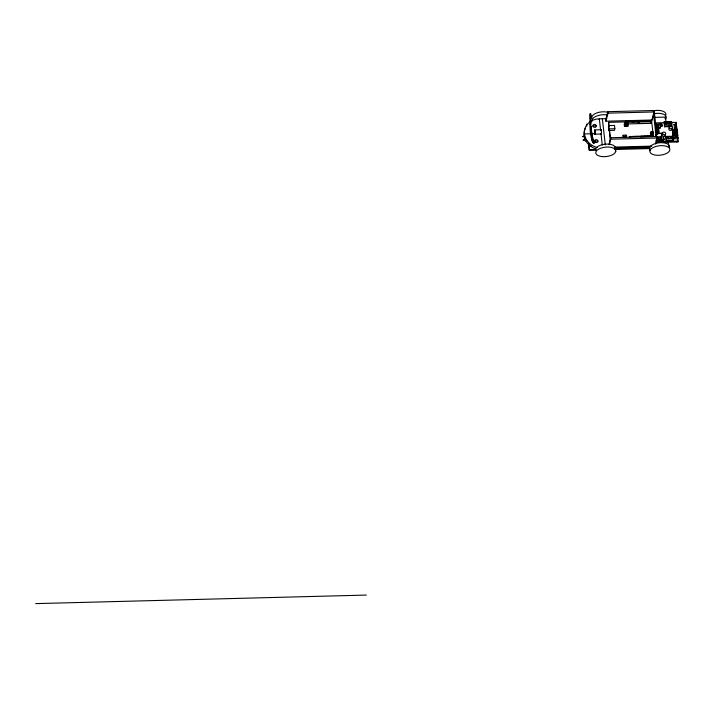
<?xml version="1.0" encoding="UTF-8"?>
<svg xmlns="http://www.w3.org/2000/svg" width="714" height="714" viewBox="0 0 714 714"><rect width="100%" height="100%" fill="white"/><g stroke="black" fill="none" stroke-linecap="round" stroke-linejoin="round"><path stroke-width="1.07" d="M590.139 113.856C590.13 123.477 588.898 134.678 593.432 143.219L594.093 143.202L593.932 141.738C590.817 132.179 590.451 123.37 590.139 113.856L590.799 113.838L590.969 115.302L590.924 124.031L590.264 124.04M583.142 139.953L584.748 140.06M590.523 122.433L590.576 119.711M665.386 123.888L666.171 123.094L667.126 123.843M668.938 123.799L669.946 123.022L670.669 123.959M674.587 133.92L675.373 133.116L676.328 133.875M676.613 136.651L676.104 135.785L675.069 135.937M666.394 140.551L665.93 136.419L666.144 141.47L666.394 140.551L673.489 140.363L673.552 138.65L673.025 136.24L665.93 136.419M671.838 125.673L664.743 125.851L664.288 121.737L664.502 126.78L671.597 126.592L671.901 123.959L671.374 121.55L664.288 121.737L664.502 126.78M601.134 130.341L601.366 129.743L601.456 134.053L594.753 134.143L594.753 129.912L601.366 129.743M652.275 136.249L634.139 136.517M635.522 136.481L636.915 136.401M643.751 136.169L645.313 136.133M653.007 135.91L652.757 132.652L650.445 132.715L650.695 135.972L649.294 136.026M630.096 136.749L631.381 136.544M656.104 142.532L678.086 141.97L677.354 129.591L676.372 128.939L672.704 129.707L673.141 136.695M672.775 137.159L673.025 136.24M673.489 140.363L673.24 141.292L656.309 141.72M586.426 124.682L586.551 124.191L586.756 126.003M584.329 133.902L584.882 140.533L586.622 141.256M584.382 136.651C579.197 136.829 588.149 136.178 582.686 136.428M584.882 140.533L584.668 136.972M595.904 150.074L589.291 150.243L588.773 144.005M594.798 132.072L594.753 129.912M599.126 119.631L599.341 118.827L606.668 118.631M607.855 111.687L605.731 119.738L605.891 121.202L652.185 120.006L654.31 111.955L654.149 110.491L607.855 111.687L608.016 113.151L605.891 121.202M626.294 121.889L608.658 122.344L608.623 130.492L614.433 130.341L614.861 128.734L614.486 125.432L608.685 125.584L608.623 130.492M608.426 127.583L608.578 126.548L608.64 129.85M608.631 129.439L608.587 126.967M608.917 144.763L610.773 137.722L657.067 136.526L655.63 144.032M609.613 144.219L610.773 137.722M625.875 125.664L626.16 123.861L625.875 125.664L626.481 125.646L626.767 123.843L624.348 123.897L624.491 126.271L627.802 126.191L627.651 123.817M624.786 124.147L625.125 122.853L625.696 122.844L625.41 124.647L624.786 124.147L625.357 124.129L625.696 122.844M624.848 124.655L625.125 122.853M625.303 122.906L625.723 121.3L638.245 120.978L637.941 123.674L627.508 123.941M624.491 126.271L624.348 123.897M626.107 123.343L626.651 122.817L626.044 122.835L625.526 125.673L624.964 125.682L625.241 123.888L625.41 124.647M624.964 125.682L625.812 123.87M625.419 123.995L625.723 121.3M625.526 125.673L626.044 122.835M626.312 124.102L626.651 122.817M623.634 135.169C620.644 137.552 628.963 137.258 625.928 135.107C629.712 138.302 617.244 135.276 625.928 135.107M627.213 124.352L626.874 125.637L627.445 125.619L627.784 124.334L627.16 123.834L627.722 123.817L627.445 125.619M627.606 122.79L627.329 124.593L627.606 122.79L627.044 122.808L627.668 123.308M629.302 137.026L629.427 136.544L652.569 135.946L652.444 136.428M638.851 123.647L639.28 122.04L651.4 121.719L651.284 120.639L639.155 120.952L638.727 122.558L638.851 123.647L650.981 123.335L653.551 113.99L654.533 113.963L656.835 134.527L656.309 136.535M642.457 136.258L641.056 136.258M646.697 136.097L648.08 136.062M651.284 120.639L650.981 123.335M653.613 112.5L654.149 110.491M650.945 136.044L650.445 132.715M651.114 131.787L650.829 133.58L651.409 133.563L651.748 132.277L651.114 131.787L650.829 133.58M651.605 135.258L651.882 133.464L651.302 133.482L651.025 135.276L651.605 135.258L652.846 131.742L652.266 131.751L651.507 134.41L650.927 134.428L651.204 132.599L651.784 132.581L652.087 134.393L653.042 133.438L652.757 135.232L652.177 135.241L652.462 133.456M650.927 134.428L651.695 131.769M651.025 135.276L651.302 133.482M651.507 134.41L651.784 132.581M652.087 134.393L652.846 131.742M652.757 132.652L650.356 133.036M652.177 135.241L652.525 133.955L653.096 133.937M652.757 135.232L652.944 132.554L652.364 132.572L653.007 133.09M656.666 124.165L655.211 123.879M657.005 124.156L659.317 124.093M656.728 126.985L657.291 124.843L655.461 124.888M655.309 136.615L655.854 134.544L653.551 113.99M657.103 130.305L658.049 126.485L655.836 126.548M659.691 124.084L662.083 123.7L662.235 126.083L659.914 126.137M657.523 134.071L658.085 131.92L656.255 131.974M656.532 138.534L657.067 136.526M658.335 128.011L660.227 127.958L661.039 124.432L655.586 124.566M660.227 127.958L661.039 124.432M610.943 139.185L658.353 137.972L658.504 140.346L656.193 140.408M658.701 137.963L658.844 140.337L661.244 139.953L661.012 137.9L658.701 137.963L658.844 140.337M658.504 140.346L658.353 137.972M665.037 118.729L665.466 117.114L654.47 117.399M661.075 124.745L658.246 124.816L659.183 133.241L662.021 133.161L661.2 136.704L656.844 136.811M661.2 136.704L662.021 133.161M661.298 138.213L663.69 137.829C665.707 141.122 659.914 141.274 661.378 137.891M663.69 137.829L663.841 140.212M673.971 124.709L675.765 124.343M674.346 125.048L674.757 124.075M675.721 125.851L675.828 124.04L677.291 137.186L678.273 137.838M675.631 125.012L675.828 124.04M671.133 122.478L676.194 122.344L676.229 125.369M676.22 127.565L675.694 127.538L675.614 124.049M674.819 129.234L675.221 128.261L674.703 128.234L675.221 128.261M676.31 128.404L675.792 128.377L675.721 125.057M675.694 127.538L676.104 126.556L675.605 126.699M675.792 128.377L675.89 127.36M675.774 128.208L676.292 128.234L676.096 129.207L676.203 127.395L675.676 127.369M672.704 129.707L673.382 138.882L678.032 138.766M675.881 129.207L676.096 128.404M676.872 141.997L677.086 141.193L678.3 141.158M668.706 138.927C668.857 136.776 665.975 138.659 668.625 138.409C670.08 137.267 666.858 136.204 667.295 137.972M672.249 138.837C672.401 136.677 669.527 138.57 672.177 138.32C673.623 137.177 670.41 136.106 670.848 137.882M675.971 131.688L675.533 130.635L674.373 130.948M615.682 151.6L615.022 152.858A10.05 4.73 -6.4 0 1 599.037 155.955A10.05 4.73 -6.4 0 1 601.126 148.048A10.05 4.73 -6.4 0 1 615.682 150.359L615.682 151.6L615.352 147.423A10.05 4.73 -6.4 0 0 604.106 144.317A10.05 4.73 -6.4 0 0 595.53 150.413M649.963 150.716L650.624 149.458A10.05 4.73 -6.4 0 1 666.617 146.352A10.05 4.73 -6.4 0 1 664.52 154.269A10.05 4.73 -6.4 0 1 649.963 151.957L649.633 147.78L650.302 146.522A10.05 4.73 -6.4 0 1 662.11 142.702A10.05 4.73 -6.4 0 1 669.473 147.262M594.842 134.223L595.074 131.028M673.623 137.954L677.291 137.186M586.622 140.533L585.837 140.301M651.168 132.286L651.748 132.277M651.204 132.599L651.846 133.125M650.865 133.884L651.445 133.875M651.364 133.991L651.944 133.973M650.963 134.767L651.543 134.759M652.123 134.741L652.703 134.723M650.775 135.651L653.087 135.589M608.016 113.151L654.31 111.955M590.308 115.32L590.969 115.302M590.183 117.864L590.853 117.846M590.166 122.139L590.826 122.13M631.801 121.746L636.21 121.63M625.848 122.38L638.361 122.058M664.582 122.085L671.678 121.898M625.187 123.37L625.759 123.352M665.475 122.513L667.501 122.46M655.291 122.888L664.038 122.665M626.223 124.37L626.83 124.361M626.374 124.62L625.705 124.12M592.932 125.932L596.244 125.851M624.902 125.173L625.473 125.155M625.821 125.146L626.481 125.646M664.814 124.138L671.901 123.959M590.246 123.825L590.505 126.824L591.165 126.806M624.58 125.95L627.883 125.869M660.004 125.816L662.315 125.762M655.604 126.235L657.442 126.191L657.291 124.843M590.505 126.824L590.871 129.412L591.531 129.395M609.051 128.877L614.861 128.734M658.005 127.708L660.191 127.645M655.987 127.895L658.201 127.833L658.049 126.485M656.22 128.199L657.665 128.163L657.871 129.957L656.032 130.002M591.736 131.215L591.076 131.233C590.112 132.813 591.745 133.848 591.603 131.742M656.264 130.314L658.478 130.26L658.629 131.599L655.3 131.679M590.719 132.581L591.379 132.572L591.933 136.767M590.871 129.412L591.281 133.054L591.942 133.036M584.454 133.937L595.476 133.652M656.407 133.313L658.237 133.259L658.085 131.92M656.603 133.625L662.056 133.482M591.281 133.054L591.549 136.053L592.209 136.035M584.409 136.436L582.749 136.481M655.854 134.544L656.835 134.527M640.324 136.74L650.24 136.481M591.549 136.053L591.897 138.516L592.558 138.498M666.224 136.767L673.32 136.579M591.897 138.516L592.138 139.765L592.798 139.748M666.457 138.828L673.552 138.65M591.817 140.979L592.477 140.961M594.637 141.149L597.948 141.06M592.138 139.765L592.825 141.354L593.486 141.336M656.273 140.087L658.585 140.024M658.924 140.015L661.244 139.953M661.61 139.944L663.922 139.89M592.825 141.354L593.932 141.738M592.566 142.309L594.093 143.202M677.086 141.193L673.24 141.292L672.891 138.195M588.996 145.959L591.201 145.906M614.326 147.093L651.793 146.129M615.352 147.86L650.061 146.968M589.425 149.753L596.029 149.583M649.633 148.574L614.924 149.476L615.361 148.664L649.633 147.78L649.642 149.021M35.7 603.616L366.344 595.074M632.765 136.508L634.228 136.419M585.016 140.042L586.756 140.765M584.766 140.194L583.151 140.042M652.266 131.751L652.328 132.26M651.346 133.054L651.409 133.563M676.194 122.344L676.988 129.493M677.22 131.563L677.693 135.758M676.47 127.583L676.72 129.796M675.685 124.664L676.283 130.028M675.819 126.69L676.015 125.718L675.506 125.86M674.061 124.388L674.578 130.064M674.043 128.993L674.971 137.24M669.036 125.093L669.107 125.744M665.466 117.114L665.939 121.309M668.277 142.22L668.759 146.486M651.641 121.237L653.337 136.383M639.155 120.952L639.28 122.04M627.57 124.138L627.802 126.191M608.658 122.344L609.087 126.208M609.569 130.466L610.613 139.792M609.292 130.724L610.381 140.462M602.357 118.747L605.285 144.853M600.635 130.359L599.341 118.827A16.752 14.539 14.8 0 0 584.4 131.537A16.752 14.539 14.8 0 0 597.234 147.548M600.983 133.509L602.277 145.04M593.272 141.756L593.432 143.219M588.479 143.014L589.291 150.243M590.79 126.423L591.085 129.493M654.925 113.553A10.05 4.73 -6.4 0 1 665.51 119.158M652.891 110.947A10.05 4.73 -6.4 0 1 665.85 114.963M592.236 121.05A10.05 4.73 -6.4 0 1 596.752 116.016A10.05 4.73 -6.4 0 1 607.498 115.07M591.906 118.113A10.05 4.73 -6.4 0 1 596.788 112.937A10.05 4.73 -6.4 0 1 607.882 112.303M665.162 134.741A1.678 1.455 14.8 0 1 663.77 136.633A1.678 1.455 14.8 0 1 661.967 134.821M662.637 133.911A1.678 1.455 14.8 0 1 663.02 133.75M671.758 128.225A1.678 1.455 14.8 0 1 671.374 130.243A1.678 1.455 14.8 0 1 669.063 129.761A1.678 1.455 14.8 0 1 669.437 127.744M595.753 148.842A16.752 14.539 14.8 0 1 585.418 128.145M665.609 122.888C666.983 125.851 667.983 120.702 665.609 122.888M669.152 122.799C670.535 125.762 671.526 120.612 669.152 122.799M674.516 130.332C675.899 133.304 676.899 128.145 674.516 130.332M674.801 132.911C676.185 135.883 677.184 130.724 674.801 132.911M675.096 135.49C676.479 138.454 677.479 133.295 675.096 135.49M594.664 131.626L594.816 132.929L594.664 131.626M594.941 141.872A1.678 1.455 14.8 0 0 597.805 141.8A1.678 1.455 14.8 0 0 596.128 139.632A1.678 1.455 14.8 0 0 594.941 141.872M593.236 126.664A1.678 1.455 14.8 0 0 596.101 126.592A1.678 1.455 14.8 0 0 594.423 124.423A1.678 1.455 14.8 0 0 593.236 126.664M662.681 134.321A1.678 1.455 14.8 0 0 665.546 134.25A1.678 1.455 14.8 0 0 663.868 132.081A1.678 1.455 14.8 0 0 662.681 134.321M669.482 128.154A1.678 1.455 14.8 0 0 672.347 128.083A1.678 1.455 14.8 0 0 670.669 125.914A1.678 1.455 14.8 0 0 669.482 128.154"/></g></svg>
